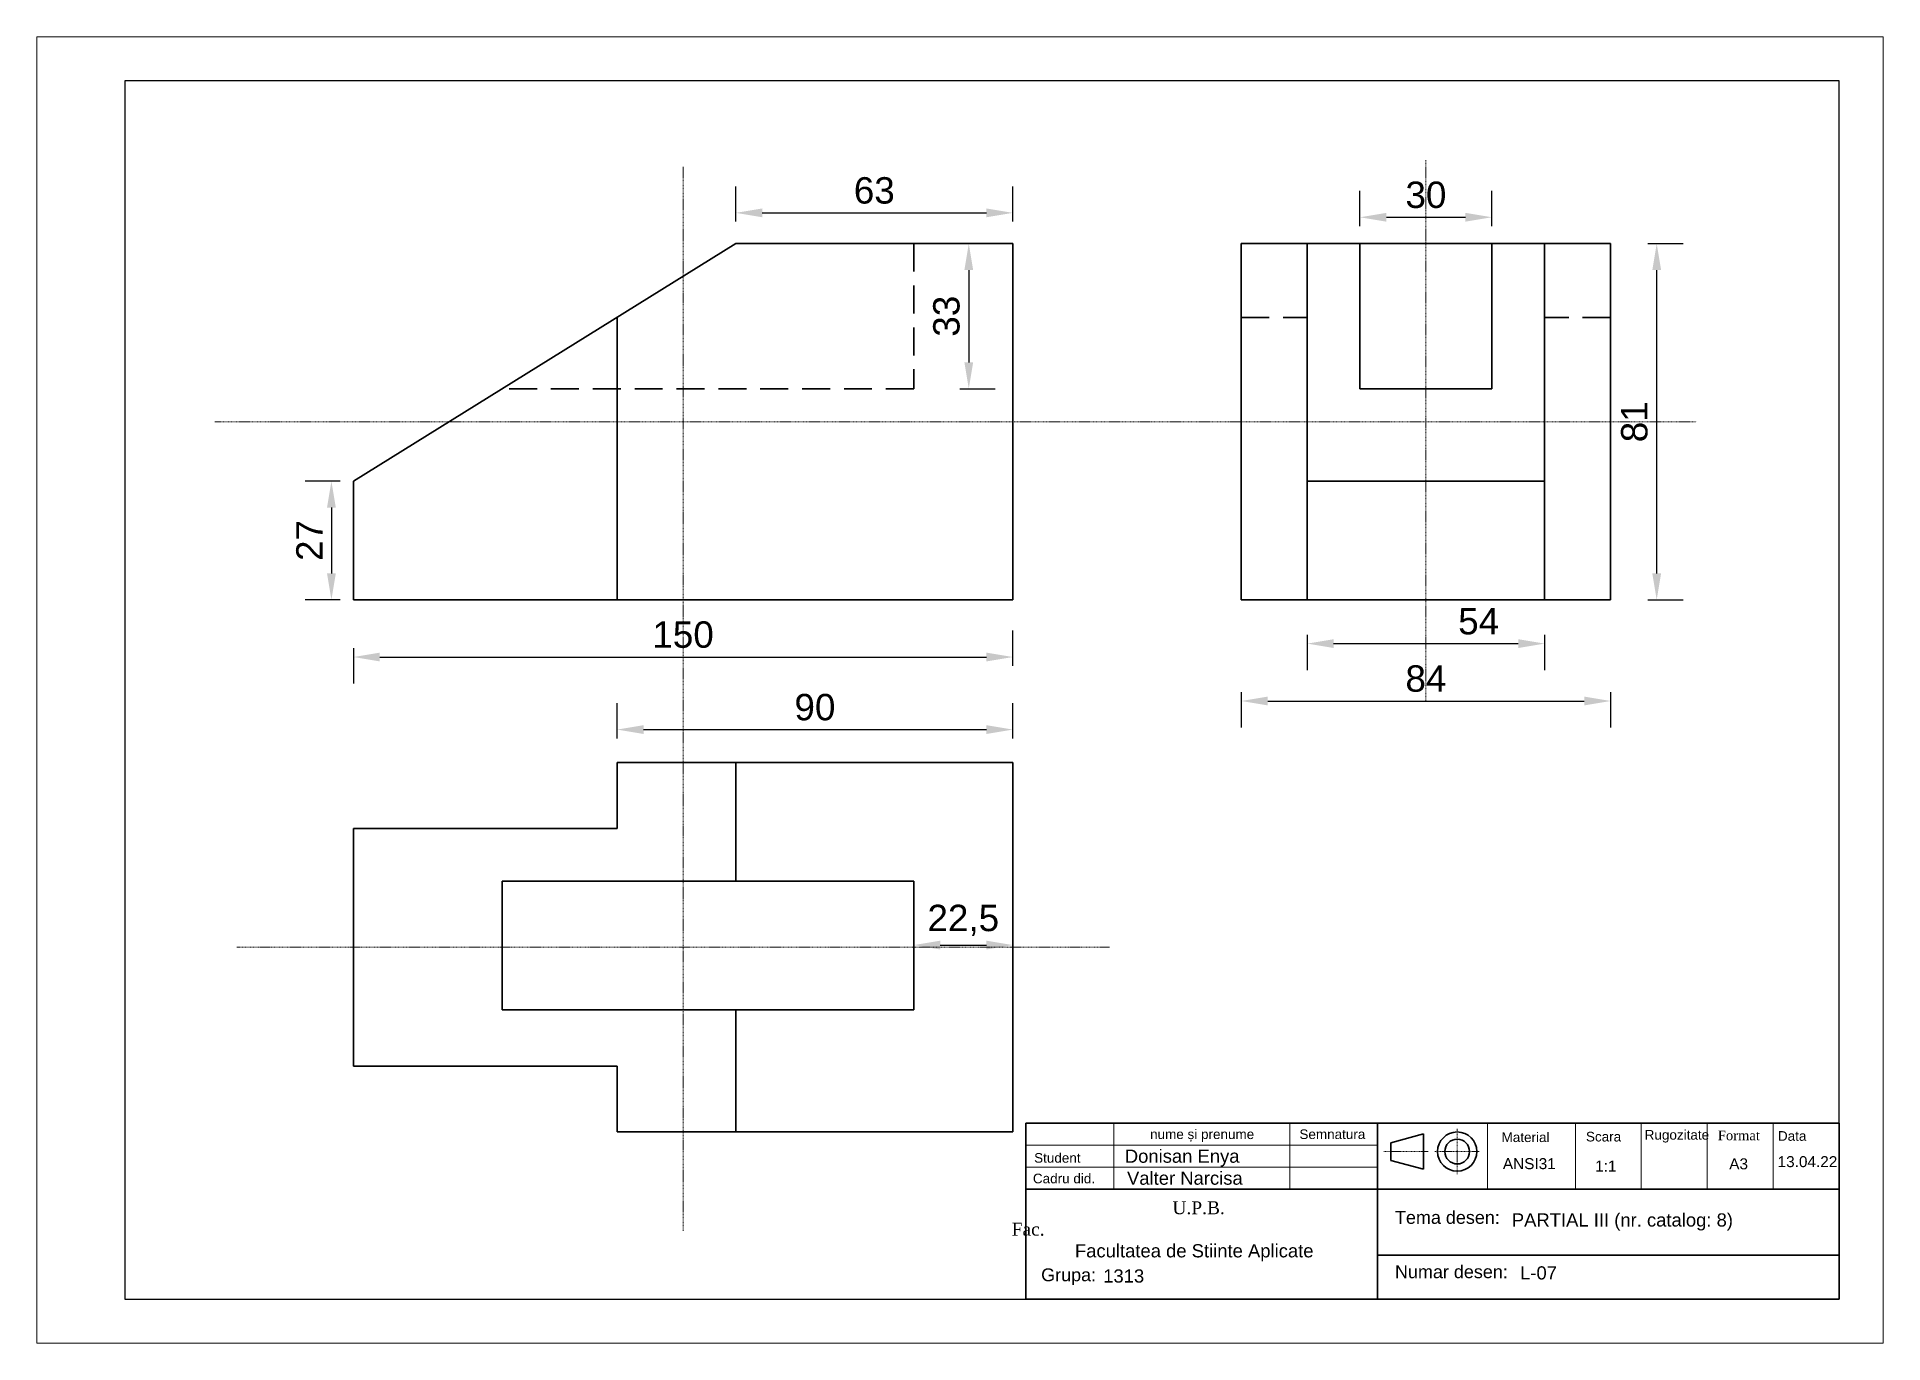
# Model space of a CAD drawing. Header units: millimetres. Extents: x -55 to 365, y -23 to 274.
import ezdxf

# ---------------------------------------------------------------- set-up
doc = ezdxf.new("R2010")
doc.units = ezdxf.units.MM
doc.header["$LTSCALE"] = 0.5
doc.linetypes.add('DASHDOT', pattern=[1, 0.5, -0.25, 0, -0.25])
doc.linetypes.add('DASHED', pattern=[19.05, 12.7, -6.35])
for name, color, linetype, lineweight in [('AJUTOR', 6, 'Continuous', 0), ('ASCUNSE', 255, 'DASHED', 30), ('AXE', 140, 'DASHDOT', 15), ('Cotele', 255, 'Continuous', 15), ('Groase', 255, 'Continuous', 30), ('Layer1', 7, 'DASHDOT', 0), ('linie GROASA', 7, 'Continuous', 30), ('linie SUBT', 7, 'Continuous', 0), ('TEXT', 255, 'Continuous', 15)]:
    doc.layers.add(name, color=color, linetype=linetype, lineweight=lineweight)
doc.layers.add('chenar', color=7, linetype='Continuous')
doc.styles.get("Standard").update_dxf_attribs({"font": 'arial.ttf'})
doc.dimstyles.new('GAC Style', dxfattribs={"dimscale": 2, "dimtxt": 3, "dimasz": 3, "dimexe": 3, "dimexo": 0.625, "dimgap": 1, "dimtad": 1, "dimtoh": 1, "dimtxsty": 'Standard', "dimcen": 2.5, "dimaunit": 1, "dimadec": 0, "dimazin": 0, "dimtfac": 1, "dimtmove": 0, "dimatfit": 0, "dimfxl": 1, "dimfxlon": 1, "dimtolj": 1, "dimtzin": 0, "dimarcsym": 0})

# ---------------------------------------------------------------- blocks, each defined once
blk = doc.blocks.new('*D2')
at = {"layer": 'Cotele', "color": 0, "lineweight": -2, "transparency": 16777216}
for p, q in [((167.3, 130.6), (167.3, 138.6)), ((17.3, 134.6), (17.3, 126.6)), ((23.3, 132.6), (161.3, 132.6))]:
    blk.add_line(p, q, dxfattribs=at)
at = {"layer": 'Cotele', "color": 0, "transparency": 16777216}
for points in [[(23.3, 133.6), (23.3, 131.6), (17.3, 132.6)], [(161.3, 133.6), (161.3, 131.6), (167.3, 132.6)]]:
    blk.add_solid(points, dxfattribs=at)
at = {"layer": 'Defpoints', "color": 0}
for p in [(17.3, 145.6), (167.3, 132.6), (167.3, 124.6)]:
    blk.add_point(p, dxfattribs=at)
at = {"layer": 'Cotele', "color": 0, "transparency": 16777216, "insert": (92.3, 137.67), "char_height": 6, "attachment_point": 5}
blk.add_mtext('\\A1;150', dxfattribs=at)
blk = doc.blocks.new('*D3')
at = {"layer": 'Cotele', "color": 0, "lineweight": -2, "transparency": 16777216}
for p, q in [((14.3, 172.6), (6.3, 172.6)), ((12.3, 166.6), (12.3, 151.6)), ((14.3, 145.6), (6.3, 145.6))]:
    blk.add_line(p, q, dxfattribs=at)
at = {"layer": 'Cotele', "color": 0, "transparency": 16777216}
for points in [[(11.3, 166.6), (13.3, 166.6), (12.3, 172.6)], [(11.3, 151.6), (13.3, 151.6), (12.3, 145.6)]]:
    blk.add_solid(points, dxfattribs=at)
at = {"layer": 'Defpoints', "color": 0}
for p in [(17.3, 172.6), (12.3, 145.6), (17.3, 145.6)]:
    blk.add_point(p, dxfattribs=at)
at = {"layer": 'Cotele', "color": 0, "transparency": 16777216, "insert": (7.29, 159.1), "char_height": 6, "attachment_point": 5, "rotation": 90}
blk.add_mtext('\\A1;27', dxfattribs=at)
blk = doc.blocks.new('*D4')
at = {"layer": 'Cotele', "color": 0, "lineweight": -2, "transparency": 16777216}
for p, q in [((104.3, 231.6), (104.3, 239.6)), ((167.3, 231.6), (167.3, 239.6)), ((110.3, 233.6), (161.3, 233.6))]:
    blk.add_line(p, q, dxfattribs=at)
at = {"layer": 'Cotele', "color": 0, "transparency": 16777216}
for points in [[(110.3, 234.6), (110.3, 232.6), (104.3, 233.6)], [(161.3, 234.6), (161.3, 232.6), (167.3, 233.6)]]:
    blk.add_solid(points, dxfattribs=at)
at = {"layer": 'Defpoints', "color": 0}
for p in [(167.3, 233.6), (104.3, 226.6), (167.3, 226.6)]:
    blk.add_point(p, dxfattribs=at)
at = {"layer": 'Cotele', "color": 0, "transparency": 16777216, "insert": (135.8, 238.67), "char_height": 6, "attachment_point": 5}
blk.add_mtext('\\A1;63', dxfattribs=at)
blk = doc.blocks.new('*D5')
at = {"layer": 'Cotele', "color": 0, "lineweight": -2, "transparency": 16777216}
for p, q in [((155.3, 226.6), (163.3, 226.6)), ((157.3, 220.6), (157.3, 199.6)), ((155.3, 193.6), (163.3, 193.6))]:
    blk.add_line(p, q, dxfattribs=at)
at = {"layer": 'Cotele', "color": 0, "transparency": 16777216}
for points in [[(156.3, 220.6), (158.3, 220.6), (157.3, 226.6)], [(156.3, 199.6), (158.3, 199.6), (157.3, 193.6)]]:
    blk.add_solid(points, dxfattribs=at)
at = {"layer": 'Defpoints', "color": 0}
for p in [(144.8, 226.6), (144.8, 193.6), (157.3, 193.6)]:
    blk.add_point(p, dxfattribs=at)
at = {"layer": 'Cotele', "color": 0, "transparency": 16777216, "insert": (152.24, 210.1), "char_height": 6, "attachment_point": 5, "rotation": 90}
blk.add_mtext('\\A1;33', dxfattribs=at)
blk = doc.blocks.new('*D6')
at = {"layer": 'Cotele', "color": 0, "lineweight": -2, "transparency": 16777216}
for p, q in [((77.3, 114.1), (77.3, 122.1)), ((167.3, 114.1), (167.3, 122.1)), ((83.3, 116.1), (161.3, 116.1))]:
    blk.add_line(p, q, dxfattribs=at)
at = {"layer": 'Cotele', "color": 0, "transparency": 16777216}
for points in [[(83.3, 117.1), (83.3, 115.1), (77.3, 116.1)], [(161.3, 117.1), (161.3, 115.1), (167.3, 116.1)]]:
    blk.add_solid(points, dxfattribs=at)
at = {"layer": 'Defpoints', "color": 0}
for p in [(167.3, 116.1), (77.3, 108.6), (167.3, 108.6)]:
    blk.add_point(p, dxfattribs=at)
at = {"layer": 'Cotele', "color": 0, "transparency": 16777216, "insert": (122.3, 121.17), "char_height": 6, "attachment_point": 5}
blk.add_mtext('\\A1;90', dxfattribs=at)
blk = doc.blocks.new('*D8')
at = {"layer": 'Cotele', "color": 0, "lineweight": -2, "transparency": 16777216}
for p, q in [((144.8, 65.1), (144.8, 73.1)), ((167.3, 65.1), (167.3, 73.1)), ((150.8, 67.1), (161.3, 67.1))]:
    blk.add_line(p, q, dxfattribs=at)
at = {"layer": 'Cotele', "color": 0, "transparency": 16777216}
for points in [[(150.8, 68.1), (150.8, 66.1), (144.8, 67.1)], [(161.3, 68.1), (161.3, 66.1), (167.3, 67.1)]]:
    blk.add_solid(points, dxfattribs=at)
at = {"layer": 'Defpoints', "color": 0}
for p in [(144.8, 63.1), (167.3, 67.1), (167.3, 63.1)]:
    blk.add_point(p, dxfattribs=at)
at = {"layer": 'Cotele', "color": 0, "transparency": 16777216, "insert": (156.05, 72.71), "char_height": 6, "attachment_point": 5}
blk.add_mtext('\\A1;22,5', dxfattribs=at)
blk = doc.blocks.new('*D9')
at = {"layer": 'Cotele', "color": 0, "lineweight": -2, "transparency": 16777216}
for p, q in [((246.3, 230.6), (246.3, 238.6)), ((276.3, 230.6), (276.3, 238.6)), ((252.3, 232.6), (270.3, 232.6))]:
    blk.add_line(p, q, dxfattribs=at)
at = {"layer": 'Cotele', "color": 0, "transparency": 16777216}
for points in [[(252.3, 233.6), (252.3, 231.6), (246.3, 232.6)], [(270.3, 233.6), (270.3, 231.6), (276.3, 232.6)]]:
    blk.add_solid(points, dxfattribs=at)
at = {"layer": 'Defpoints', "color": 0}
for p in [(276.3, 232.6), (246.3, 226.6), (276.3, 226.6)]:
    blk.add_point(p, dxfattribs=at)
at = {"layer": 'Cotele', "color": 0, "transparency": 16777216, "insert": (261.3, 237.67), "char_height": 6, "attachment_point": 5}
blk.add_mtext('\\A1;30', dxfattribs=at)
blk = doc.blocks.new('*D10')
at = {"layer": 'Cotele', "color": 0, "lineweight": -2, "transparency": 16777216}
for p, q in [((219.3, 124.6), (219.3, 116.6)), ((225.3, 122.6), (297.3, 122.6)), ((303.3, 124.6), (303.3, 116.6))]:
    blk.add_line(p, q, dxfattribs=at)
at = {"layer": 'Cotele', "color": 0, "transparency": 16777216}
for points in [[(225.3, 123.6), (225.3, 121.6), (219.3, 122.6)], [(297.3, 123.6), (297.3, 121.6), (303.3, 122.6)]]:
    blk.add_solid(points, dxfattribs=at)
at = {"layer": 'Defpoints', "color": 0}
for p in [(219.3, 145.6), (303.3, 145.6), (303.3, 122.6)]:
    blk.add_point(p, dxfattribs=at)
at = {"layer": 'Cotele', "color": 0, "transparency": 16777216, "insert": (261.3, 127.67), "char_height": 6, "attachment_point": 5}
blk.add_mtext('\\A1;84', dxfattribs=at)
blk = doc.blocks.new('*D11')
at = {"layer": 'Cotele', "color": 0, "lineweight": -2, "transparency": 16777216}
for p, q in [((234.3, 137.65), (234.3, 129.65)), ((240.3, 135.65), (282.3, 135.65)), ((288.3, 137.65), (288.3, 129.65))]:
    blk.add_line(p, q, dxfattribs=at)
at = {"layer": 'Cotele', "color": 0, "transparency": 16777216}
for points in [[(240.3, 136.65), (240.3, 134.65), (234.3, 135.65)], [(282.3, 136.65), (282.3, 134.65), (288.3, 135.65)]]:
    blk.add_solid(points, dxfattribs=at)
at = {"layer": 'Defpoints', "color": 0}
for p in [(234.3, 145.6), (288.3, 145.6), (288.3, 135.65)]:
    blk.add_point(p, dxfattribs=at)
at = {"layer": 'Cotele', "color": 0, "transparency": 16777216, "insert": (273.3, 140.71), "char_height": 6, "attachment_point": 5}
blk.add_mtext('\\A1;54', dxfattribs=at)
blk = doc.blocks.new('*D12')
at = {"layer": 'Cotele', "color": 0, "lineweight": -2, "transparency": 16777216}
for p, q in [((311.8, 226.6), (319.8, 226.6)), ((313.8, 151.6), (313.8, 220.6)), ((311.8, 145.6), (319.8, 145.6))]:
    blk.add_line(p, q, dxfattribs=at)
at = {"layer": 'Cotele', "color": 0, "transparency": 16777216}
for points in [[(312.8, 220.6), (314.8, 220.6), (313.8, 226.6)], [(312.8, 151.6), (314.8, 151.6), (313.8, 145.6)]]:
    blk.add_solid(points, dxfattribs=at)
at = {"layer": 'Defpoints', "color": 0}
for p in [(303.3, 226.6), (313.8, 226.6), (303.3, 145.6)]:
    blk.add_point(p, dxfattribs=at)
at = {"layer": 'Cotele', "color": 0, "transparency": 16777216, "insert": (308.74, 186.1), "char_height": 6, "attachment_point": 5, "rotation": 90}
blk.add_mtext('\\A1;81', dxfattribs=at)

msp = doc.modelspace()

# ---------------------------------------------------------------- linework, layer by layer
at = {"layer": 'AJUTOR'}
for p, q in [((365.301, 273.603), (-54.699, 273.603)), ((-54.699, 273.603), (-54.699, -23.397)), ((365.301, -23.397), (365.301, 273.603)), ((-54.699, -23.397), (365.301, -23.397))]:
    msp.add_line(p, q, dxfattribs=at)
at = {"layer": 'ASCUNSE'}
for p, q in [((144.801, 226.603), (144.801, 193.603)), ((219.301, 209.844), (234.301, 209.844)), ((303.301, 209.844), (288.301, 209.844)), ((144.801, 193.603), (51.134, 193.603))]:
    msp.add_line(p, q, dxfattribs=at)
at = {"layer": 'AXE'}
for p, q in [((92.301, 244.103), (92.301, 2.103)), ((261.301, 245.603), (261.301, 122.603)), ((-14.199, 186.103), (322.801, 186.103)), ((-9.199, 66.603), (189.301, 66.603))]:
    msp.add_line(p, q, dxfattribs=at)
at = {"layer": 'chenar'}
for p, q in [((355.301, 263.603), (-34.699, 263.603)), ((-34.699, 263.603), (-34.699, -13.397)), ((355.301, -13.397), (355.301, 263.603)), ((-34.699, -13.397), (355.301, -13.397))]:
    msp.add_line(p, q, dxfattribs=at)
at = {"layer": 'Groase'}
for p, q in [((17.301, 172.603), (104.301, 226.603)), ((167.301, 226.603), (104.301, 226.603)), ((167.301, 145.603), (167.301, 226.603)), ((303.301, 226.603), (219.301, 226.603)), ((219.301, 226.603), (219.301, 145.603)), ((234.301, 209.844), (234.301, 226.603)), ((246.301, 226.603), (246.301, 193.603)), ((276.301, 193.603), (276.301, 226.603)), ((288.301, 209.844), (288.301, 226.603)), ((303.301, 145.603), (303.301, 226.603)), ((77.301, 209.844), (77.301, 145.603)), ((234.301, 209.844), (234.301, 172.603)), ((288.301, 209.844), (288.301, 172.603)), ((246.301, 193.603), (276.301, 193.603)), ((17.301, 145.603), (17.301, 172.603)), ((234.301, 145.603), (234.301, 172.603)), ((234.301, 172.603), (288.301, 172.603)), ((288.301, 172.603), (288.301, 145.603)), ((17.301, 145.603), (167.301, 145.603)), ((219.301, 145.603), (303.301, 145.603)), ((167.301, 108.603), (77.301, 108.603)), ((77.301, 93.603), (77.301, 108.603)), ((104.301, 108.603), (104.301, 81.603)), ((167.301, 108.603), (167.301, 24.603)), ((17.301, 93.603), (77.301, 93.603)), ((17.301, 93.603), (17.301, 39.603)), ((144.801, 81.603), (51.134, 81.603)), ((51.134, 81.603), (51.134, 52.353)), ((144.801, 52.353), (144.801, 81.603)), ((51.134, 52.353), (144.801, 52.353)), ((104.301, 52.353), (104.301, 24.603)), ((17.301, 39.603), (77.301, 39.603)), ((77.301, 39.603), (77.301, 24.603)), ((167.301, 24.603), (77.301, 24.603))]:
    msp.add_line(p, q, dxfattribs=at)
at = {"layer": 'Layer1'}
for p, q in [((268.413, 25.299), (268.413, 15)), ((261.778, 20.149), (251.664, 20.149)), ((263.306, 20.149), (273.386, 20.149))]:
    msp.add_line(p, q, dxfattribs=at)
at = {"layer": 'linie GROASA'}
for p, q in [((250.301, 26.603), (250.301, -13.397)), ((253.325, 22.149), (260.759, 24.149)), ((253.325, 20.149), (253.325, 22.149)), ((260.759, 20.149), (260.759, 24.149)), ((260.759, 24.149), (260.759, 16.149)), ((253.325, 20.149), (253.325, 18.149)), ((253.325, 18.149), (260.759, 16.149)), ((170.301, 11.603), (355.301, 11.603)), ((250.301, -3.397), (355.301, -3.397))]:
    msp.add_line(p, q, dxfattribs=at)
msp.add_lwpolyline([(170.301, -13.397), (355.301, -13.397), (355.301, 26.603), (170.301, 26.603)], close=True, dxfattribs=at)
for radius in [4.458, 2.815]:
    msp.add_circle((268.413, 20.149), radius, dxfattribs=at)
at = {"layer": 'linie SUBT'}
for p, q in [((190.301, 26.603), (190.301, 11.603)), ((230.301, 26.603), (230.301, 11.603)), ((275.301, 26.603), (275.301, 11.603)), ((295.301, 26.603), (295.301, 11.603)), ((310.301, 26.603), (310.301, 11.603)), ((325.301, 26.603), (325.301, 11.603)), ((340.301, 26.603), (340.301, 11.603)), ((170.301, 21.603), (250.301, 21.603)), ((170.301, 16.603), (250.301, 16.603))]:
    msp.add_line(p, q, dxfattribs=at)

# ---------------------------------------------------------------- texts
at = {"layer": 'linie GROASA'}
for s, height, p in [('nume și prenume', 2.19459, (198.544, 22.997)), ('Semnatura', 2.1946, (232.519, 22.997)), ('Material', 2.1946, (278.51, 22.308)), ('Scara', 2.1946, (297.708, 22.446)), ('Rugozitate', 2.1946, (311.069, 22.853)), ('Data', 2.1946, (341.381, 22.599)), ('Student', 2.1946, (172.164, 17.618)), ('Cadru did.', 2.1946, (171.888, 12.928)), ('Tema desen:', 2.92612, (254.259, 3.712)), ('Grupa:', 2.9261, (173.761, -9.343)), ('Numar desen:', 2.92612, (254.259, -8.645))]:
    msp.add_text(s, height=height, dxfattribs=at).set_placement(p)
for s, width, heights, insert, char_height, attachment_point in [('{\\fTimes New Roman Baltic|b0|i0|c238|p18;F\\fTimes New Roman Baltic|b0|i0|c186|p18;ormat}', 9.39157, [0], (327.705, 24.923), 2.19459, 1), ('{\\fTimes New Roman Baltic|b0|i0|c186|p18;U.P.B.\\P\\pxqj;\\fTimes New Roman Baltic|b0|i0|c238|p18;Fac. \\fTimes New Roman Baltic|b0|i0|c186|p18; }', 85.05557, [24.014], (209.587, 4.903), 2.9261, 5)]:
    msp.add_mtext_dynamic_manual_height_columns(s, width=width, gutter_width=25, heights=heights, dxfattribs=dict(at, insert=insert, char_height=char_height, attachment_point=attachment_point))
at = {"layer": 'TEXT'}
for s, p in [('Donisan Enya', (192.801, 17.603)), ('Valter Narcisa', (193.301, 12.603)), ('PARTIAL III (nr. catalog: 8)', (280.849, 3.095)), ('Facultatea de Stiinte Aplicate', (181.45, -3.916)), ('1313', (187.882, -9.643)), ('L-07', (282.72, -8.941))]:
    msp.add_text(s, height=3, rotation=360, dxfattribs=at).set_placement(p)
for s, p in [('ANSI31', (278.806, 16.147)), ('1:1', (299.801, 15.603)), ('A3', (330.301, 16.103)), ('13.04.22', (341.301, 16.603))]:
    msp.add_text(s, height=2.5, dxfattribs=at).set_placement(p)

# ---------------------------------------------------------------- dimensions: what is measured, and where the dimension line sits
at = {"layer": 'Cotele'}
for base, p1, p2, picture, middle in [((167.301, 233.603), (104.301, 226.603), (167.301, 226.603), '*D4', (135.801, 233.603)), ((167.301, 132.603), (17.301, 145.603), (167.301, 124.603), '*D2', (92.301, 132.603)), ((288.301, 135.654), (234.301, 145.603), (288.301, 145.603), '*D11', (273.301, 135.654))]:
    dim = msp.add_linear_dim(base=base, p1=p1, p2=p2, dimstyle='GAC Style', dxfattribs=at)
    dim.commit()
    dim.dimension.update_dxf_attribs({"geometry": picture, "text_midpoint": middle, "dimtype": 160})
for base, p1, p2, picture, middle in [((276.301, 232.603), (246.301, 226.603), (276.301, 226.603), '*D9', (261.301, 237.668)), ((303.301, 122.603), (219.301, 145.603), (303.301, 145.603), '*D10', (261.301, 127.666)), ((167.301, 116.103), (77.301, 108.603), (167.301, 108.603), '*D6', (122.301, 121.166)), ((167.301, 67.103), (144.801, 63.103), (167.301, 63.103), '*D8', (156.051, 72.709))]:
    dim = msp.add_linear_dim(base=base, p1=p1, p2=p2, dimstyle='GAC Style', dxfattribs=at)
    dim.commit()
    dim.dimension.update_dxf_attribs({"geometry": picture, "text_midpoint": middle})
dim = msp.add_linear_dim(base=(157.301, 193.603), p1=(144.801, 226.603), p2=(144.801, 193.603), angle=90, dimstyle='GAC Style', dxfattribs=at)
dim.commit()
dim.dimension.update_dxf_attribs({"geometry": '*D5', "text_midpoint": (157.301, 210.103), "dimtype": 160})
for base, p1, p2, picture, middle in [((313.801, 226.603), (303.301, 145.603), (303.301, 226.603), '*D12', (308.738, 186.103)), ((12.301, 145.603), (17.301, 172.603), (17.301, 145.603), '*D3', (7.289, 159.103))]:
    dim = msp.add_linear_dim(base=base, p1=p1, p2=p2, angle=90, dimstyle='GAC Style', dxfattribs=at)
    dim.commit()
    dim.dimension.update_dxf_attribs({"geometry": picture, "text_midpoint": middle})

doc.saveas('drawing.dxf')
